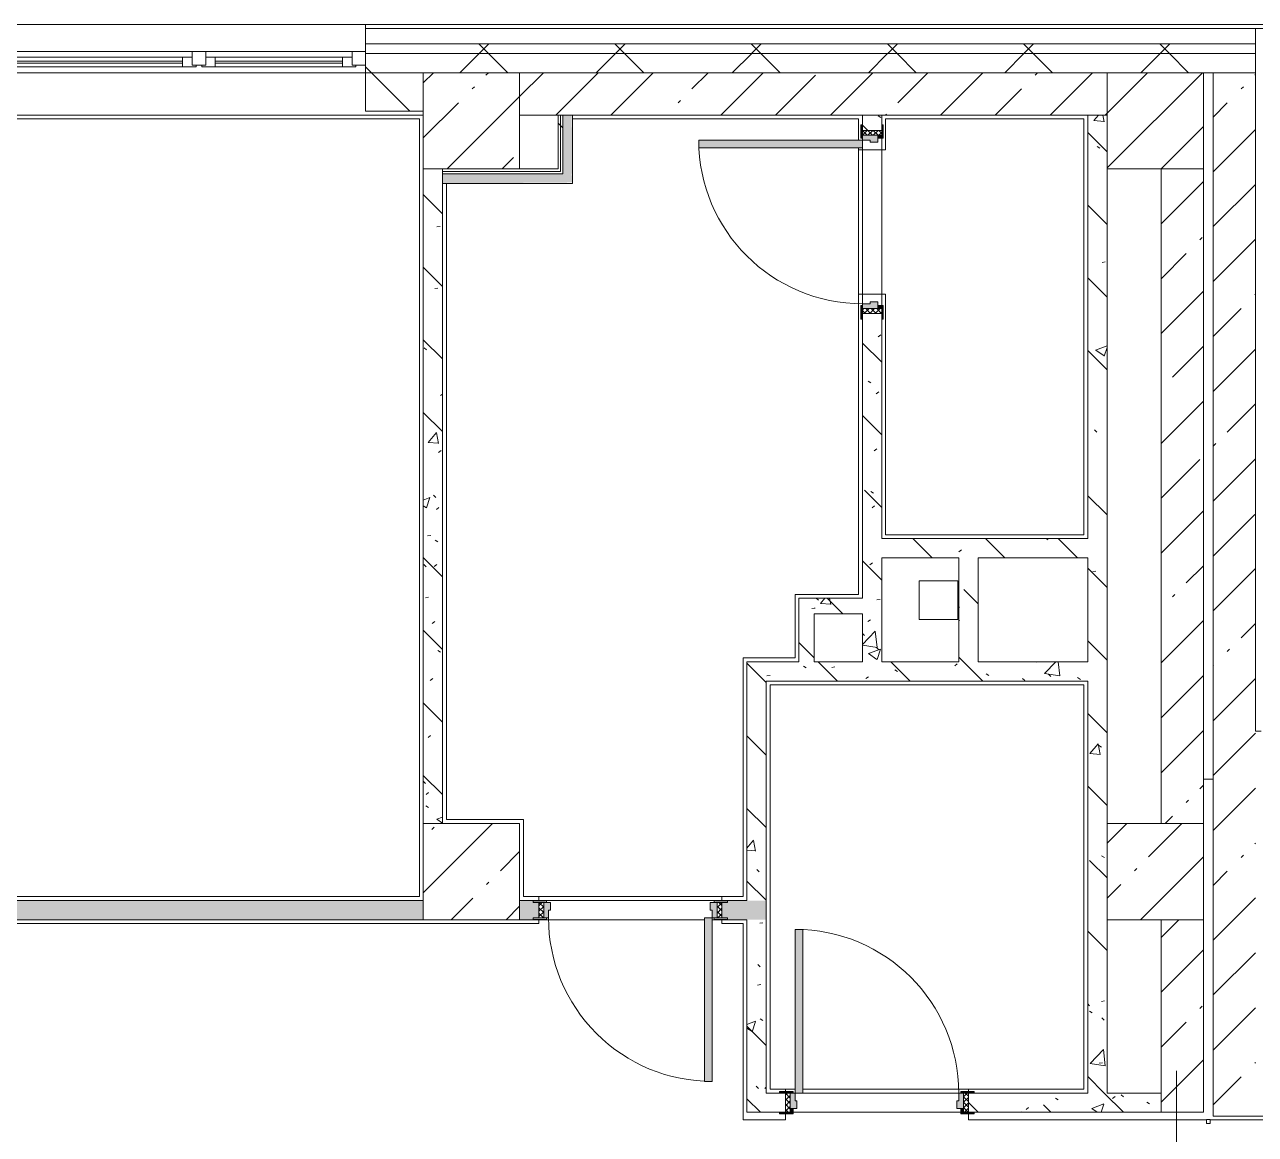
# Model space of a CAD drawing. Header units: millimetres. Extents: x -7229 to 193500, y -8553 to 29000.
# Drawn here: x 78580 to 84970, y 21585 to 27350 of the extents above; entities that cross this region are included whole.
import ezdxf

# ---------------------------------------------------------------- set-up
doc = ezdxf.new("R2010")
doc.units = ezdxf.units.MM
for name, color, linetype, lineweight, true_color in [('A-DOOR-1', 7, 'Continuous', 5, 0xaaaaaa), ('A-DOOR-2', 7, 'Continuous', 5, 0xe2e2e2), ('A-DOOR-FRAM-1', 7, 'Continuous', 5, 0xe2e2e2), ('A-DOOR-FRAM-2', 7, 'Continuous', 5, 0xaaaaaa), ('A-FLOR-1', 7, 'Continuous', 5, 0xaaaaaa), ('I-WALL-1', 7, 'Continuous', 5, 0xe7e7e7), ('I-WALL-3', 7, 'Continuous', 5, 0x787878)]:
    doc.layers.add(name, color=color, linetype=linetype, lineweight=lineweight, true_color=true_color)
for name, color, linetype, lineweight in [('A-GLAZ', 7, 'Continuous', 5), ('A-WALL', 7, 'Continuous', 5), ('A-WALL-1', 7, 'Continuous', 9), ('I-WALL', 7, 'Continuous', 5), ('S-COLS', 7, 'Continuous', 5), ('Оси', 7, 'Continuous', 9)]:
    doc.layers.add(name, color=color, linetype=linetype, lineweight=lineweight)
pattern_1 = [(45, (0, 0), (-285.1231, 285.1231), []), (45, (285.12, 0), (-285.1231, 285.1231), [504.031, -100.806, 16.764, -84.042])]
pattern_2 = [(135, (1826.41, 114.685), (-14.14214, -14.14214), []), (225, (1826.41, 114.685), (14.14214, -14.14214), [])]
pattern_3 = [(45, (-296.384, 114.685), (-14.1421, 14.1421), []), (135, (-296.384, 114.685), (-14.1421, -14.1421), [])]
pattern_4 = [(135, (0, 0), (-377.1708, -377.1708), [533.4, -88.9, 17.78, -88.9]), (135, (0, 376.94), (-377.1708, -377.1708), []), (50, (0, 0), (637.6445, -55.7866), [66.675, -733.425]), (355, (0, 0), (-123.3494, 668.699), [53.34, -586.74]), (100.451, (53.14, -4.65), (514.299, 612.908), [56.665, -623.315]), (46.184, (0, 177.8), (948.7764, -147.15), [100.012, -1100.137]), (96.636, (79.1, 165.5), (830.909, 865.997), [84.998, -934.973]), (351.184, (0, 177.8), (830.918, 865.988), [80.01, -880.11]), (21, (88.9, 133.35), (530.6506, -357.9283), [66.675, -733.425]), (326, (88.9, 133.35), (216.308, 644.6585), [53.34, -586.74]), (71.451, (133.1, 103.5), (746.9596, 286.7243), [56.665, -623.315]), (37.5, (0, 0), (10.81053, 295.9426), [16.764, -562.864, 16.764, -578.866, -588.962]), (37.5, (0, 0), (10.81053, 295.9426), [-1175.258, 16.764, -572.198]), (7.5, (0, 0), (233.8692, 350.6318), [16.764, -322.834, 16.764, -549.529, -224.472]), (7.5, (0, 0), (233.8692, 350.6318), [-905.891, 16.764, -207.708]), (327.5, (-198.25, 0), (474.5678, -20.0513), [16.764, -205.486, 16.764, -676.656, -920.115]), (327.5, (-198.25, 0), (474.5678, -20.0513), [-915.67, 16.764, -903.351]), (317.5, (-287.15, 0), (518.4522, 88.9934), [16.764, -272.161, 16.764, -443.738, -653.415]), (317.5, (-287.15, 0), (518.4522, 88.9934), [-749.427, 16.764, -636.651])]
pattern_5 = [(45, (0, 0), (-353.5534, 353.5534), []), (135, (0, 0), (-353.5534, -353.5534), [])]
pattern_6 = [(45, (0, 0), (-530.33, 530.33), []), (135, (0, 0), (-530.33, -530.33), [])]

# ---------------------------------------------------------------- blocks, each defined once
blk = doc.blocks.new('BSC_Колонна _Прямоугольная - 500х500-23287078-1_2_1_птичка зашивка')
at = {"layer": 'S-COLS'}
h = blk.add_hatch(dxfattribs=at)
h.set_pattern_fill('FP_22', color=256, style=0, pattern_type=2)
h.set_pattern_definition([(45, (-84450, -22950), (-285.1231, 285.1231), []), (45, (-84164.88, -22950), (-285.1231, 285.1231), [504.031, -100.806, 16.764, -84.042])])
h.paths.add_polyline_path([(58.1, -250), (250, -250), (250, 250), (-250, 250), (-250, -250)])
for p, q in [((250, 250), (-250, 250)), ((-250, 250), (-250, -250)), ((250, -250), (250, 250)), ((-250, -250), (250, -250))]:
    blk.add_line(p, q, dxfattribs=at)
blk = doc.blocks.new('110_Дверь_СКБ_1Ст_Внутренняя1 - Д-9_ ДОО_Дв_950x2100h_Цеха_ ПУИ_ Помещение персонала_ Моечные_ Тамбур-18976848-1_2_1_птичка зашивка')
at = {"layer": 'A-DOOR-1'}
h = blk.add_hatch(dxfattribs=at)
h.set_pattern_fill('FP_38', color=256, style=0, pattern_type=2)
h.set_pattern_definition(pattern_2)
h.paths.add_polyline_path([(462.5, 40), (462.5, -40), (487.5, -40), (487.5, 40)])
at = {"layer": 'A-DOOR-2'}
h = blk.add_hatch(color=256, dxfattribs=at)
h.paths.add_polyline_path([(517.5, 48), (447.5, 48), (462.5, 40), (517.5, 41.1)])
h.paths.add_polyline_path([(-437.5, 48), (-492.5, 48), (-492.5, 40), (-437.5, 40), (-422.5, 48)])
h = blk.add_hatch(color=256, dxfattribs=at)
h.paths.add_polyline_path([(437.5, 40), (437.5, 0), (427.5, 0), (427.5, -40), (462.5, -40), (462.5, 40), (447.5, 40)])
h.paths.add_polyline_path([(-422.5, 40), (-437.5, 40), (-437.5, -40), (-402.5, -40), (-402.5, 0), (-412.5, 0), (-412.5, 40)])
h = blk.add_hatch(color=256, dxfattribs=at)
h.paths.add_polyline_path([(-437.5, -40), (-492.5, -40), (-492.5, -48), (-422.5, -48)])
h.paths.add_polyline_path([(462.5, -40), (447.5, -48), (517.5, -48), (512.3, -40), (487.5, -40)])
at = {"layer": 'A-DOOR-FRAM-1'}
blk.add_hatch(color=256, dxfattribs=at).paths.add_polyline_path([(-372.5, 890), (-412.5, 890), (-412.5, 40), (-372.5, 40), (-372.5, 790.1)])
at = {"layer": 'A-DOOR-FRAM-2'}
h = blk.add_hatch(dxfattribs=at)
h.set_pattern_fill('FP_39', color=256, style=0, pattern_type=2)
h.set_pattern_definition(pattern_3)
h.paths.add_polyline_path([(-462.5, 40), (-462.5, -40), (-437.5, -40), (-437.5, 40)])
at = {"layer": 'A-DOOR-1'}
for p, q in [((-412.5, 890), (-412.5, 40)), ((-372.5, 890), (-412.5, 890)), ((-372.5, 40), (-372.5, 890)), ((-422.5, 48), (-492.5, 48)), ((-492.5, 48), (-492.5, 40)), ((-492.5, 40), (-437.5, 40)), ((-437.5, 40), (-422.5, 40)), ((-422.5, 40), (-422.5, 48)), ((-412.5, 40), (-372.5, 40)), ((517.5, 48), (447.5, 48)), ((447.5, 48), (447.5, 40)), ((447.5, 40), (462.5, 40)), ((462.5, 40), (517.5, 40)), ((517.5, 40), (517.5, 48)), ((-492.5, -40), (-492.5, -48)), ((-437.5, -40), (-492.5, -40)), ((-492.5, -48), (-422.5, -48)), ((-422.5, -40), (-437.5, -40)), ((-422.5, -48), (-422.5, -40)), ((462.5, -40), (447.5, -40)), ((447.5, -40), (447.5, -48)), ((447.5, -48), (517.5, -48)), ((517.5, -40), (462.5, -40)), ((517.5, -48), (517.5, -40))]:
    blk.add_line(p, q, dxfattribs=at)
blk.add_arc((-412.5, 40), 850, 360, 90, dxfattribs=at)
at = {"layer": 'A-DOOR-FRAM-2'}
for p, q in [((-437.5, 40), (-462.5, 40)), ((-462.5, 40), (-462.5, -40)), ((-412.5, 40), (-437.5, 40)), ((-437.5, 40), (-437.5, -40)), ((-437.5, -40), (-437.5, 40)), ((-412.5, 0), (-412.5, 40)), ((-402.5, 0), (-412.5, 0)), ((-402.5, -40), (-402.5, 0)), ((437.5, 0), (427.5, 0)), ((427.5, 0), (427.5, -40)), ((437.5, 40), (437.5, 0)), ((462.5, 40), (437.5, 40)), ((462.5, -40), (462.5, 40)), ((487.5, 40), (462.5, 40)), ((462.5, 40), (462.5, -40)), ((487.5, -40), (487.5, 40)), ((-462.5, -40), (-437.5, -40)), ((-437.5, -40), (-402.5, -40)), ((427.5, -40), (462.5, -40)), ((462.5, -40), (487.5, -40))]:
    blk.add_line(p, q, dxfattribs=at)
blk = doc.blocks.new('110_Дверь_СКБ_1Ст_Внутренняя1 - Д-7_п__950x2100h_Туалет-32105350-1_2_1_птичка зашивка')
at = {"layer": 'A-DOOR-1'}
h = blk.add_hatch(dxfattribs=at)
h.set_pattern_fill('FP_38', color=256, style=0, pattern_type=2)
h.set_pattern_definition(pattern_2)
h.paths.add_polyline_path([(487.5, -50), (487.5, 50), (462.5, 50), (463.3, -50)])
at = {"layer": 'A-DOOR-2'}
h = blk.add_hatch(color=256, dxfattribs=at)
h.paths.add_polyline_path([(437.5, -30), (462.5, -30), (462.5, 50), (437.5, 50), (437.5, 10), (427.5, 10), (427.5, -30)])
h.paths.add_polyline_path([(-437.5, -30), (-402.5, -30), (-402.5, 10), (-412.5, 10), (-412.5, 50), (-437.5, 50)])
at = {"layer": 'A-DOOR-FRAM-1'}
for points in [[(-372.5, 50), (-372.5, 900), (-412.5, 900), (-412.5, 50)], [(-437.5, 50), (-422.5, 50), (-422.5, 58), (-492.5, 58), (-492.5, 50), (-462.5, 50)], [(517.5, 50), (517.5, 58), (447.5, 58), (447.5, 50), (492.2, 50)], [(-492.5, -58), (-422.5, -58), (-422.5, -50), (-492.5, -50)], [(-437.5, -50), (-422.5, -50), (-422.5, -30), (-437.5, -30)], [(462.5, -50), (462.5, -30), (447.5, -30), (447.5, -50)], [(468.2, -58), (517.5, -58), (517.5, -50), (447.5, -50), (447.5, -58)]]:
    blk.add_hatch(color=256, dxfattribs=at).paths.add_polyline_path(points)
at = {"layer": 'A-DOOR-FRAM-2'}
h = blk.add_hatch(dxfattribs=at)
h.set_pattern_fill('FP_39', color=256, style=0, pattern_type=2)
h.set_pattern_definition(pattern_3)
h.paths.add_polyline_path([(-437.5, -50), (-437.5, 50), (-462.5, 50), (-462.5, -50)])
at = {"layer": 'A-DOOR-1'}
for p, q in [((-412.5, 900), (-412.5, 50)), ((-372.5, 900), (-412.5, 900)), ((-372.5, 50), (-372.5, 900)), ((-412.5, 50), (-372.5, 50))]:
    blk.add_line(p, q, dxfattribs=at)
blk.add_arc((-412.5, 50), 850, 360, 90, dxfattribs=at)
at = {"layer": 'A-DOOR-FRAM-2'}
for p, q in [((-422.5, 58), (-492.5, 58)), ((-492.5, 58), (-492.5, 50)), ((-492.5, 50), (-422.5, 50)), ((-437.5, 50), (-462.5, 50)), ((-462.5, 50), (-462.5, -50)), ((-412.5, 50), (-437.5, 50)), ((-437.5, 50), (-437.5, -30)), ((-437.5, -50), (-437.5, 50)), ((-422.5, 50), (-437.5, 50)), ((-437.5, 50), (-437.5, 49)), ((-437.5, 49), (-422.5, 49)), ((-422.5, 50), (-422.5, 58)), ((-422.5, 49), (-422.5, 50)), ((-412.5, 10), (-412.5, 50)), ((-402.5, 10), (-412.5, 10)), ((-402.5, -30), (-402.5, 10)), ((437.5, 10), (427.5, 10)), ((427.5, 10), (427.5, -30)), ((437.5, 50), (437.5, 10)), ((462.5, 50), (437.5, 50)), ((517.5, 58), (447.5, 58)), ((447.5, 58), (447.5, 50)), ((462.5, 50), (447.5, 50)), ((447.5, 50), (447.5, 49)), ((447.5, 50), (517.5, 50)), ((447.5, 49), (462.5, 49)), ((462.5, -30), (462.5, 50)), ((487.5, 50), (462.5, 50)), ((462.5, 50), (462.5, -50)), ((462.5, 49), (462.5, 50)), ((487.5, -50), (487.5, 50)), ((517.5, 50), (517.5, 58)), ((-422.5, -50), (-492.5, -50)), ((-492.5, -50), (-492.5, -58)), ((-492.5, -58), (-422.5, -58)), ((-462.5, -50), (-437.5, -50)), ((-437.5, -30), (-402.5, -30)), ((-422.5, -30), (-437.5, -30)), ((-437.5, -30), (-437.5, -50)), ((-437.5, -50), (-422.5, -50)), ((-422.5, -50), (-422.5, -30)), ((-422.5, -58), (-422.5, -50)), ((427.5, -30), (462.5, -30)), ((462.5, -30), (447.5, -30)), ((447.5, -30), (447.5, -50)), ((447.5, -50), (462.5, -50)), ((517.5, -50), (447.5, -50)), ((447.5, -50), (447.5, -58)), ((447.5, -58), (517.5, -58)), ((462.5, -50), (462.5, -30)), ((462.5, -50), (487.5, -50)), ((517.5, -58), (517.5, -50))]:
    blk.add_line(p, q, dxfattribs=at)
blk = doc.blocks.new('110_Дверь_СКБ_1Ст_Внутренняя1 - Д-7_л__950x2100h_Туалет-32089464-1_2_1_птичка зашивка')
at = {"layer": 'A-DOOR-1'}
h = blk.add_hatch(dxfattribs=at)
h.set_pattern_fill('FP_38', color=256, style=0, pattern_type=2)
h.set_pattern_definition(pattern_2)
h.paths.add_polyline_path([(462.5, -50), (487.5, -50), (487.5, 50), (462.5, 50)])
at = {"layer": 'A-DOOR-2'}
h = blk.add_hatch(color=256, dxfattribs=at)
h.paths.add_polyline_path([(-437.5, -30), (-402.5, -30), (-402.5, 10), (-412.5, 10), (-412.5, 50), (-437.5, 50)])
h.paths.add_polyline_path([(427.5, 10), (427.5, -30), (462.5, -30), (462.5, 50), (437.5, 50), (437.5, 10)])
at = {"layer": 'A-DOOR-FRAM-1'}
for points in [[(397.5, 900), (397.5, 50), (437.5, 50), (437.5, 900)], [(-492.5, 50), (-422.5, 50), (-422.5, 58), (-492.5, 58)], [(447.5, 58), (447.5, 50), (517.5, 50), (517.5, 58), (462.5, 58)], [(-492.5, -50), (-492.5, -58), (-422.5, -58), (-422.5, -50), (-462.5, -50)], [(-437.5, -50), (-422.5, -50), (-422.5, -30), (-437.5, -30)], [(447.5, -50), (462.5, -50), (462.5, -30), (447.5, -30)], [(447.5, -50), (447.5, -58), (517.5, -58), (517.5, -50), (462.5, -50)]]:
    blk.add_hatch(color=256, dxfattribs=at).paths.add_polyline_path(points)
at = {"layer": 'A-DOOR-FRAM-2'}
h = blk.add_hatch(dxfattribs=at)
h.set_pattern_fill('FP_39', color=256, style=0, pattern_type=2)
h.set_pattern_definition(pattern_3)
h.paths.add_polyline_path([(-462.5, -50), (-437.5, -50), (-437.5, 50), (-462.5, 50)])
at = {"layer": 'A-DOOR-1'}
for p, q in [((437.5, 900), (397.5, 900)), ((397.5, 900), (397.5, 50)), ((437.5, 50), (437.5, 900)), ((397.5, 50), (437.5, 50))]:
    blk.add_line(p, q, dxfattribs=at)
blk.add_arc((437.5, 50), 850, 90, 180, dxfattribs=at)
at = {"layer": 'A-DOOR-FRAM-2'}
for p, q in [((-422.5, 58), (-492.5, 58)), ((-492.5, 58), (-492.5, 50)), ((-492.5, 50), (-422.5, 50)), ((-437.5, 50), (-462.5, 50)), ((-462.5, 50), (-462.5, -50)), ((-412.5, 50), (-437.5, 50)), ((-437.5, 50), (-437.5, -30)), ((-437.5, -50), (-437.5, 50)), ((-422.5, 50), (-437.5, 50)), ((-437.5, 50), (-437.5, 49)), ((-437.5, 49), (-422.5, 49)), ((-422.5, 50), (-422.5, 58)), ((-422.5, 49), (-422.5, 50)), ((-412.5, 10), (-412.5, 50)), ((-402.5, 10), (-412.5, 10)), ((-402.5, -30), (-402.5, 10)), ((437.5, 10), (427.5, 10)), ((427.5, 10), (427.5, -30)), ((437.5, 50), (437.5, 10)), ((462.5, 50), (437.5, 50)), ((517.5, 58), (447.5, 58)), ((447.5, 58), (447.5, 50)), ((462.5, 50), (447.5, 50)), ((447.5, 50), (447.5, 49)), ((447.5, 50), (517.5, 50)), ((447.5, 49), (462.5, 49)), ((462.5, -30), (462.5, 50)), ((487.5, 50), (462.5, 50)), ((462.5, 50), (462.5, -50)), ((462.5, 49), (462.5, 50)), ((487.5, -50), (487.5, 50)), ((517.5, 50), (517.5, 58)), ((-422.5, -50), (-492.5, -50)), ((-492.5, -50), (-492.5, -58)), ((-492.5, -58), (-422.5, -58)), ((-462.5, -50), (-437.5, -50)), ((-437.5, -30), (-402.5, -30)), ((-422.5, -30), (-437.5, -30)), ((-437.5, -30), (-437.5, -50)), ((-437.5, -50), (-422.5, -50)), ((-422.5, -50), (-422.5, -30)), ((-422.5, -58), (-422.5, -50)), ((427.5, -30), (462.5, -30)), ((462.5, -30), (447.5, -30)), ((447.5, -30), (447.5, -50)), ((447.5, -50), (462.5, -50)), ((517.5, -50), (447.5, -50)), ((447.5, -50), (447.5, -58)), ((447.5, -58), (517.5, -58)), ((462.5, -50), (462.5, -30)), ((462.5, -50), (487.5, -50)), ((517.5, -58), (517.5, -50))]:
    blk.add_line(p, q, dxfattribs=at)
blk = doc.blocks.new('120_Окно_СКБ_2Ст - 120_Окно_СКБ_2Ст 3100х2500 _мал_створка слева_ 2-19089248-1_2_1_птичка зашивка')
at = {"layer": 'A-GLAZ'}
for p, q in [((-1550, -75), (-1550, -5)), ((-1550, -5), (-1480, -5)), ((1550, -5), (-1550, -5)), ((-1480, -5), (-1480, -75)), ((650, -35), (-1480, -35)), ((-1480, -35), (-1480, -75)), ((-1430, -85), (-1430, -35)), ((-1430, -55), (600, -55)), ((600, -85), (600, -35)), ((650, -75), (650, -5)), ((650, -5), (720, -5)), ((650, -75), (650, -35)), ((720, -5), (720, -75)), ((1480, -35), (720, -35)), ((720, -35), (720, -75)), ((770, -85), (770, -35)), ((770, -55), (1430, -55)), ((1430, -85), (1430, -35)), ((1480, -75), (1480, -5)), ((1480, -5), (1550, -5)), ((1480, -75), (1480, -35)), ((1550, -5), (1550, -75)), ((-1480, -75), (-1550, -75)), ((-1550, -75), (-1500, -75)), ((-1480, -75), (-1500, -75)), ((-1500, -75), (-1500, -85)), ((-1500, -85), (670, -85)), ((670, -85), (-1500, -85)), ((600, -65), (-1430, -65)), ((720, -75), (650, -75)), ((670, -75), (650, -75)), ((670, -75), (700, -75)), ((670, -85), (670, -75)), ((720, -75), (700, -75)), ((700, -75), (700, -85)), ((700, -85), (1500, -85)), ((1500, -85), (700, -85)), ((1430, -65), (770, -65)), ((1550, -75), (1480, -75)), ((1500, -75), (1480, -75)), ((1500, -75), (1550, -75)), ((1500, -85), (1500, -75))]:
    blk.add_line(p, q, dxfattribs=at)
blk = doc.blocks.new('BSC_Колонна _Прямоугольная - 500х500-V81-1_2_1_птичка зашивка')
at = {"layer": 'S-COLS'}
h = blk.add_hatch(dxfattribs=at)
h.set_pattern_fill('FP_93', color=256, style=0, pattern_type=2)
h.set_pattern_definition([(45, (-80900, -22950), (-285.1231, 285.1231), []), (45, (-80614.88, -22950), (-285.1231, 285.1231), [504.031, -100.806, 16.764, -84.042])])
h.paths.add_polyline_path([(-26, -250), (250, -250), (250, 250), (-250, 250), (-250, -250)])
for p, q in [((250, 250), (-250, 250)), ((-250, 250), (-250, -250)), ((250, -250), (250, 250)), ((-250, -250), (250, -250))]:
    blk.add_line(p, q, dxfattribs=at)

msp = doc.modelspace()

# ---------------------------------------------------------------- hatches: boundary and pattern name
at = {"layer": 'A-WALL'}
h = msp.add_hatch(dxfattribs=at)
h.set_pattern_fill('FP_20', color=256, style=0, pattern_type=2)
h.set_pattern_definition(pattern_5)
h.paths.add_polyline_path([(84311.6, 27200), (84970, 27200), (84970, 27250), (80350, 27250), (80350, 27200), (83418.7, 27200)])
h.paths.add_polyline_path([(77168.7, 27200), (77250, 27200), (77250, 27250), (76350, 27250), (76350, 27200), (76750, 27200)])
h.paths.add_polyline_path([(73540, 27200), (74250, 27200), (74250, 27250), (72910, 27250), (72910, 27200)])
h.paths.add_polyline_path([(70310, 27200), (70810, 27200), (70810, 27250), (68210, 27250), (68210, 27200), (69132.9, 27200)])
h.paths.add_polyline_path([(57350, 27200), (57705, 27200), (57705, 27250), (56860, 27250), (56860, 27200)])
h.paths.add_polyline_path([(60204.2, 27200), (61060, 27200), (61060, 27250), (60005, 27250), (60005, 27200)])
h.paths.add_polyline_path([(66160, 27200), (67110, 27200), (67110, 27250), (66160, 27250), (66160, 27210)])
h.paths.add_polyline_path([(47660, 27200), (48760, 27200), (48760, 27250), (47660, 27250), (47660, 27210)])
h.paths.add_polyline_path([(50860, 27200), (51760, 27200), (51760, 27250), (50860, 27250), (50860, 27210)])
h.paths.add_polyline_path([(54160, 27200), (54760, 27200), (54760, 27250), (53860, 27250), (53860, 27200)])
h.paths.add_polyline_path([(42760, 27200), (44560, 27200), (44560, 27250), (42160, 27250), (42160, 27200), (42346.8, 27200)])
h = msp.add_hatch(dxfattribs=at)
h.set_pattern_fill('FP_20', color=256, style=0, pattern_type=2)
h.set_pattern_definition(pattern_5)
h.paths.add_polyline_path([(51275.5, 27100), (51760, 27100), (51760, 27200), (50860, 27200), (50860, 27100)])
h.paths.add_polyline_path([(84311.6, 27100), (84970, 27100), (84965.4, 27200), (80350, 27198.1), (80350, 27100), (84100, 27100)])
h.paths.add_polyline_path([(53860, 27100), (54760, 27100), (54760, 27200), (53860, 27200), (53860, 27140)])
h.paths.add_polyline_path([(57350, 27100), (57705, 27100), (57705, 27200), (56860, 27200), (56860, 27100)])
h.paths.add_polyline_path([(48760, 27100), (48760, 27200), (47660, 27200), (47660, 27100), (48596.9, 27100)])
h.paths.add_polyline_path([(60005, 27100), (61060, 27100), (61060, 27200), (60005, 27200), (60005, 27140)])
h.paths.add_polyline_path([(77250, 27100), (77250, 27200), (76350, 27200), (76350, 27100), (77168.7, 27100)])
h.paths.add_polyline_path([(66160, 27100), (67078, 27102), (67078, 27110), (67110, 27110), (67110, 27200), (66160, 27200), (66160, 27140)])
h.paths.add_polyline_path([(42346.8, 27100), (44560, 27100), (44560, 27200), (42160, 27200), (42160, 27100)])
h.paths.add_polyline_path([(74040, 27100), (74250, 27100), (74250, 27200), (72910, 27200), (72910, 27100), (73597.2, 27100)])
h.paths.add_polyline_path([(68210, 27100), (70810, 27100), (70810, 27200), (68210, 27200), (68210, 27110), (68242, 27110), (68240, 27102), (68210, 27102)])
h = msp.add_hatch(dxfattribs=at)
h.set_pattern_fill('FP_2', color=256, style=0, pattern_type=2)
h.set_pattern_definition([(135, (0, 0), (-176.7767, -176.7767), [])])
h.paths.add_polyline_path([(68300.9, 26900), (70310, 26900), (70310, 27100), (68206, 27100), (68210, 26900), (68240, 26900)])
h.paths.add_polyline_path([(42760, 26900), (44560, 26900), (44560, 27100), (42760, 27100), (42760, 27061.4)])
h.paths.add_polyline_path([(56860, 26900), (57705, 26900), (57705, 27100), (56860, 27100)])
h.paths.add_polyline_path([(54160, 26900), (54160, 27100), (53860, 27100), (53860, 26900)])
h.paths.add_polyline_path([(80650, 26900), (80650, 27100), (80350, 27100), (80350, 26900)])
h.paths.add_polyline_path([(66760, 26900), (67060, 26900), (67060, 27100), (66760, 27100), (66760, 27091.9)])
h.paths.add_polyline_path([(76428.2, 26900), (76750, 26900), (76750, 27100), (76350, 27100), (76350, 26900)])
h.paths.add_polyline_path([(74250, 26900), (74250, 27100), (74040, 27100), (74040, 26900)])
h.paths.add_polyline_path([(47660, 26900), (48160, 26900), (48160, 27100), (47660, 27100), (47660, 27079.6)])
h.paths.add_polyline_path([(60160, 26900), (60160, 27100), (60005, 27100), (60005, 26900)])
h.paths.add_polyline_path([(51400, 26900), (51760, 26900), (51760, 27100), (50860, 27100), (50860, 26900), (51341.8, 26900)])
h.paths.add_polyline_path([(72910, 26900), (73540, 26900), (73540, 27100), (72910, 27100), (72910, 26985.6)])
h.paths.add_polyline_path([(60760, 26900), (61060, 26900), (61060, 27100), (60760, 27100), (60760, 26953.9)])
at = {"layer": 'I-WALL'}
h = msp.add_hatch(dxfattribs=at)
h.set_pattern_fill('FP_1', color=256, style=0, pattern_type=2)
h.set_pattern_definition(pattern_1)
h.paths.add_polyline_path([(83418.7, 26880), (84200, 26880), (84200, 27100), (81150, 27100), (81150, 26880), (83050, 26880)])
h = msp.add_hatch(dxfattribs=at)
h.set_pattern_fill('FP_1', color=256, style=0, pattern_type=2)
h.set_pattern_definition(pattern_1)
h.paths.add_polyline_path([(84870, 21680), (84970, 21680), (84970, 27100), (84750, 27100), (84750, 21680)])
h = msp.add_hatch(dxfattribs=at)
h.set_pattern_fill('FP_112', color=256, style=0, pattern_type=2)
h.set_pattern_definition(pattern_6)
h.paths.add_polyline_path([(81350, 26600), (81362.5, 26600), (81362.5, 26880), (81350, 26880), (81350, 26654.4)])
h = msp.add_hatch(dxfattribs=at)
h.set_pattern_fill('FP_112', color=256, style=0, pattern_type=2)
h.set_pattern_definition(pattern_6)
h.paths.add_polyline_path([(81372.8, 26587.5), (81375, 26587.5), (81375, 26880), (81362.5, 26880), (81362.5, 26587.5)])
h = msp.add_hatch(dxfattribs=at)
h.set_pattern_fill('FP_1', color=256, style=0, pattern_type=2)
h.set_pattern_definition(pattern_1)
h.paths.add_polyline_path([(84480, 23200), (84700, 23200), (84700, 26600), (84480, 26600), (84480, 23430)])
h = msp.add_hatch(dxfattribs=at)
h.set_pattern_fill('FP_1', color=256, style=0, pattern_type=2)
h.set_pattern_definition(pattern_1)
h.paths.add_polyline_path([(84546.5, 21700), (84700, 21700), (84700, 22700), (84480, 22700), (84480, 21700)])
at = {"layer": 'I-WALL-1'}
for points in [[(81425, 26575), (81420, 26880), (81375, 26880), (81375, 26575), (81420, 26575)], [(80770, 26525), (81425, 26530), (81420, 26575), (80750, 26575), (80750, 26525)]]:
    msp.add_hatch(color=256, dxfattribs=at).paths.add_polyline_path(points)
at = {"layer": 'I-WALL-3'}
h = msp.add_hatch(dxfattribs=at)
h.set_pattern_fill('FP_31', color=256, style=0, pattern_type=2)
h.set_pattern_definition(pattern_4)
h.paths.add_polyline_path([(82930, 23940), (83030, 23940), (83030, 25850), (82930, 25850), (82930, 24040)])
h.paths.add_polyline_path([(83030, 26800), (83030, 26880), (82930, 26880), (82930, 26800)])
h = msp.add_hatch(dxfattribs=at)
h.set_pattern_fill('FP_31', color=256, style=0, pattern_type=2)
h.set_pattern_definition(pattern_4)
h.paths.add_polyline_path([(84200, 21800), (84200, 26880), (84100, 26880), (84100, 21800)])
h = msp.add_hatch(dxfattribs=at)
h.set_pattern_fill('FP_31', color=256, style=0, pattern_type=2)
h.set_pattern_definition(pattern_4)
h.paths.add_polyline_path([(80650, 23200), (80750, 23200), (80750, 26600), (80650, 26600), (80650, 23220)])
h = msp.add_hatch(dxfattribs=at)
h.set_pattern_fill('FP_31', color=256, style=0, pattern_type=2)
h.set_pattern_definition(pattern_4)
h.paths.add_polyline_path([(83391.5, 24580), (84100, 24580), (84100, 24680), (83030, 24680), (83030, 24580), (83292.2, 24580)])
h = msp.add_hatch(dxfattribs=at)
h.set_pattern_fill('FP_31', color=256, style=0, pattern_type=2)
h.set_pattern_definition(pattern_4)
h.paths.add_polyline_path([(83430, 24040), (83530, 24040), (83530, 24580), (83430, 24580), (83430, 24124.4)])
h = msp.add_hatch(dxfattribs=at)
h.set_pattern_fill('FP_31', color=256, style=0, pattern_type=2)
h.set_pattern_definition(pattern_4)
h.paths.add_polyline_path([(82664.1, 24040), (82680, 24040), (82680, 24370), (82600, 24370), (82600, 24040)])
h = msp.add_hatch(dxfattribs=at)
h.set_pattern_fill('FP_31', color=256, style=0, pattern_type=2)
h.set_pattern_definition(pattern_4)
h.paths.add_polyline_path([(82930, 24290), (82930, 24370), (82680, 24370), (82680, 24290), (82891.9, 24290)])
h = msp.add_hatch(dxfattribs=at)
h.set_pattern_fill('FP_31', color=256, style=0, pattern_type=2)
h.set_pattern_definition(pattern_4)
h.paths.add_polyline_path([(82451, 23940), (82930, 23940), (82925.9, 24040), (82330, 24040), (82330, 23940), (82450, 23940)])
h = msp.add_hatch(dxfattribs=at)
h.set_pattern_fill('FP_31', color=256, style=0, pattern_type=2)
h.set_pattern_definition(pattern_4)
h.paths.add_polyline_path([(84100, 23940), (84100, 24040), (83030, 24040), (83030, 23940), (84080, 23940)])
h = msp.add_hatch(dxfattribs=at)
h.set_pattern_fill('FP_31', color=256, style=0, pattern_type=2)
h.set_pattern_definition(pattern_4)
h.paths.add_polyline_path([(82330, 22800), (82430, 22800), (82430, 23940), (82330, 23940), (82330, 22820)])
h = msp.add_hatch(dxfattribs=at)
h.set_pattern_fill('FP_31', color=256, style=0, pattern_type=2)
h.set_pattern_definition(pattern_4)
h.paths.add_polyline_path([(80550, 22700), (80650, 22700), (80650, 22800), (78450, 22800), (78450, 22700), (79847.3, 22700)])
h.paths.add_polyline_path([(81250, 22700), (81250, 22702), (81220, 22702), (81220, 22710), (81250, 22710), (81250, 22790), (81220, 22790), (81220, 22798), (81150, 22796.4), (81150, 22700), (81229.2, 22700)])
h.paths.add_polyline_path([(77336.4, 22700), (77350, 22700), (77350, 22800), (77250, 22800), (77250, 22700), (77320, 22700)])
h.paths.add_polyline_path([(75774.8, 22700), (76750, 22700), (76750, 22800), (75744.8, 22800), (75744.8, 22700)])
h.paths.add_polyline_path([(82200, 22700), (82430, 22700), (82430, 22800), (82230, 22798), (82230, 22790), (82200, 22790), (82200, 22710), (82230, 22710), (82230, 22702), (82200, 22702)])
h.paths.add_polyline_path([(72670, 22700), (73540, 22700), (73540, 22800), (70810, 22800), (70810, 22700), (71238.5, 22700)])
h.paths.add_polyline_path([(70290, 22700), (70310, 22704), (70310, 22800), (70210, 22800), (70210, 22700), (70240, 22700)])
h.paths.add_polyline_path([(69080, 22700), (69110, 22700), (69110, 22800), (68310, 22800), (68310, 22700), (68430, 22700)])
h.paths.add_polyline_path([(74614.8, 22700), (74644.8, 22700), (74644.8, 22800), (74040, 22800), (74040, 22700), (74490.1, 22700)])
h = msp.add_hatch(dxfattribs=at)
h.set_pattern_fill('FP_31', color=256, style=0, pattern_type=2)
h.set_pattern_definition(pattern_4)
h.paths.add_polyline_path([(82430, 21800), (82430, 22700), (82330, 22700), (82330, 21800)])
h = msp.add_hatch(dxfattribs=at)
h.set_pattern_fill('FP_31', color=256, style=0, pattern_type=2)
h.set_pattern_definition(pattern_4)
h.paths.add_polyline_path([(84480, 21700), (84480, 21800), (83480, 21800), (83481.3, 21700), (84380, 21700)])
h.paths.add_polyline_path([(82330, 21700), (82530, 21700), (82530, 21800), (82330, 21800)])
at = {"layer": 'S-COLS'}
h = msp.add_hatch(dxfattribs=at)
h.set_pattern_fill('FP_1', color=256, style=0, pattern_type=2)
h.set_pattern_definition(pattern_1)
h.paths.add_polyline_path([(80966.6, 26600), (81150, 26600), (81150, 27100), (80650, 27100), (80650, 26600), (80942.6, 26600)])
h = msp.add_hatch(dxfattribs=at)
h.set_pattern_fill('FP_1', color=256, style=0, pattern_type=2)
h.set_pattern_definition(pattern_1)
h.paths.add_polyline_path([(84458.5, 26600), (84700, 26600), (84700, 27100), (84200, 27100), (84200, 26600), (84420.7, 26600)])

# ---------------------------------------------------------------- linework, layer by layer
at = {"layer": 'A-FLOR-1'}
for p, q in [((80630, 26860), (77270, 26860)), ((80630, 22820), (80630, 26860)), ((82910, 26860), (81425, 26860)), ((82910, 26750), (82910, 26860)), ((84080, 26860), (83050, 26860)), ((83050, 26860), (83050, 26700)), ((84080, 24700), (84080, 26860)), ((82910, 24390), (82910, 26710)), ((83050, 26700), (82910, 26700)), ((80770, 26525), (80770, 23220)), ((82910, 25950), (83050, 25950)), ((83050, 25950), (83050, 24700)), ((83050, 24700), (84080, 24700)), ((83225.1, 24459.9), (83425.1, 24459.9)), ((83225.1, 24259.9), (83225.1, 24459.9)), ((83425.1, 24459.9), (83425.1, 24259.9)), ((82580, 24060), (82580, 24390)), ((82580, 24390), (82910, 24390)), ((83425.1, 24259.9), (83225.1, 24259.9)), ((82310, 22820), (82310, 24060)), ((82310, 24060), (82580, 24060)), ((84080, 23920), (82450, 23920)), ((82450, 23920), (82450, 21820)), ((84080, 21820), (84080, 23920)), ((84750, 23430), (84700, 23430)), ((80770, 23220), (81170, 23220)), ((81170, 23220), (81170, 22820)), ((77440, 22820), (80630, 22820)), ((81170, 22820), (82310, 22820)), ((81250, 22820), (81250, 22800)), ((82200, 22800), (82200, 22820)), ((81250, 22700), (81250, 22680)), ((82200, 22680), (82200, 22700)), ((81250, 22680), (78450, 22680)), ((82310, 22680), (82200, 22680)), ((82310, 21660), (82310, 22680)), ((82450, 21820), (82580, 21820)), ((82530, 21820), (82530, 21808)), ((82620, 21820), (84080, 21820)), ((83480, 21808), (83480, 21820)), ((82530, 21692), (82530, 21660)), ((83480, 21660), (83480, 21692)), ((82530, 21660), (82310, 21660)), ((84716, 21660), (83480, 21660)), ((85434.7, 21660), (84736, 21660))]:
    msp.add_line(p, q, dxfattribs=at)
at = {"layer": 'A-WALL'}
for p, q in [((84970, 27350), (76350, 27350)), ((80350, 27350), (80350, 27100)), ((85128, 27350), (84970, 27350)), ((80350, 27100), (76750, 27100)), ((80350, 27100), (80350, 26900)), ((80650, 26900), (80650, 27100)), ((80650, 27100), (84970, 27100)), ((84970, 27100), (84970, 23680)), ((80350, 26900), (80650, 26900)), ((84970, 23680), (85000, 23680)), ((84736, 21662), (84716, 21662)), ((84716, 21662), (84716, 21642)), ((84716, 21642), (84736, 21642)), ((84736, 21642), (84736, 21662))]:
    msp.add_line(p, q, dxfattribs=at)
at = {"layer": 'A-WALL-1'}
for p, q in [((85123, 27330), (80350, 27330)), ((84970, 27100), (84970, 27330)), ((84970, 27250), (80350, 27250)), ((84970, 27200), (80350, 27200)), ((80650, 27100), (80350, 27100)), ((80350, 27100), (80650, 27100)), ((81425, 26880), (81350, 26880)), ((81362.5, 26880), (81362.5, 26587.5)), ((81375, 26880), (81375, 26575)), ((83030, 26880), (82930, 26880)), ((84100, 26880), (84200, 26880)), ((81362.5, 26587.5), (80750, 26587.5)), ((81375, 26575), (80750, 26575)), ((84480, 21800), (84480, 21700))]:
    msp.add_line(p, q, dxfattribs=at)
at = {"layer": 'I-WALL'}
for p, q in [((77250, 27100), (80350, 27100)), ((84200, 27100), (81150, 27100)), ((81150, 27100), (81150, 26880)), ((84200, 23200), (84200, 27100)), ((84750, 27100), (84750, 21680)), ((84970, 27100), (84750, 27100)), ((80650, 26880), (77250, 26880)), ((81150, 26880), (81350, 26880)), ((81350, 26880), (81350, 26600)), ((81425, 26880), (82930, 26880)), ((81425, 26525), (81425, 26880)), ((82930, 26880), (82930, 26830)), ((83030, 26830), (83030, 26880)), ((83030, 26880), (84100, 26880)), ((84100, 26880), (84100, 24680)), ((83030, 26760), (83030, 25890)), ((82930, 25900), (82930, 26710)), ((80650, 26600), (80650, 23200)), ((81350, 26600), (80650, 26600)), ((80750, 26600), (80750, 23200)), ((84480, 26600), (84480, 23200)), ((84700, 26600), (84480, 26600)), ((84700, 23200), (84700, 26600)), ((80750, 26525), (81425, 26525)), ((82930, 25820), (82930, 24370)), ((83030, 24680), (83030, 25820)), ((84100, 24680), (83030, 24680)), ((83030, 24040), (83030, 24580)), ((83030, 24580), (83430, 24580)), ((83430, 24580), (83430, 24040)), ((83530, 24580), (84100, 24580)), ((83530, 24040), (83530, 24580)), ((84100, 24580), (84100, 24040)), ((82930, 24370), (82600, 24370)), ((82600, 24370), (82600, 24040)), ((82680, 24290), (82930, 24290)), ((82680, 24040), (82680, 24290)), ((82930, 24290), (82930, 24040)), ((82600, 24040), (82330, 24040)), ((82330, 24040), (82330, 22800)), ((82930, 24040), (82680, 24040)), ((83430, 24040), (83030, 24040)), ((84100, 24040), (83530, 24040)), ((82430, 23940), (84100, 23940)), ((82430, 22800), (82430, 23940)), ((84100, 23940), (84100, 21800)), ((80650, 22800), (78480, 22800)), ((81150, 22800), (82330, 22800)), ((82430, 21800), (82430, 22800)), ((78480, 22700), (80650, 22700)), ((82110, 22700), (81150, 22700)), ((82150, 22700), (82330, 22700)), ((82330, 22700), (82330, 21700)), ((84200, 21800), (84200, 22700)), ((84480, 22700), (84480, 21800)), ((84700, 21700), (84700, 22700)), ((82500, 21800), (82430, 21800)), ((82620, 21800), (83430, 21800)), ((84100, 21800), (83510, 21800)), ((84480, 21800), (84200, 21800)), ((82330, 21700), (82500, 21700)), ((83440, 21700), (82570, 21700)), ((83510, 21700), (84700, 21700)), ((84750, 21680), (85404.7, 21680))]:
    msp.add_line(p, q, dxfattribs=at)
at = {"layer": 'S-COLS'}
for p, q in [((81150, 27100), (80650, 27100)), ((80650, 27100), (80650, 26600)), ((81150, 26600), (81150, 27100)), ((84700, 27100), (84200, 27100)), ((84200, 27100), (84200, 26600)), ((84700, 26600), (84700, 27100)), ((80650, 26600), (81150, 26600)), ((84200, 26600), (84700, 26600))]:
    msp.add_line(p, q, dxfattribs=at)
at = {"layer": 'Оси'}
msp.add_line((84560, 10029.8), (84560, 21915.1), dxfattribs=at)

# ---------------------------------------------------------------- block references
at = {"layer": 'A-DOOR-1'}
for name, p, rotation in [('110_Дверь_СКБ_1Ст_Внутренняя1 - Д-7_л__950x2100h_Туалет-32089464-1_2_1_птичка зашивка', (82980, 26312.5), 90), ('110_Дверь_СКБ_1Ст_Внутренняя1 - Д-9_ ДОО_Дв_950x2100h_Цеха_ ПУИ_ Помещение персонала_ Моечные_ Тамбур-18976848-1_2_1_птичка зашивка', (81737.5, 22750), 180)]:
    msp.add_blockref(name, p, dxfattribs=dict(at, rotation=rotation))
msp.add_blockref('110_Дверь_СКБ_1Ст_Внутренняя1 - Д-7_п__950x2100h_Туалет-32105350-1_2_1_птичка зашивка', (82992.5, 21750), dxfattribs=at)
at = {"layer": 'A-GLAZ'}
msp.add_blockref('120_Окно_СКБ_2Ст - 120_Окно_СКБ_2Ст 3100х2500 _мал_створка слева_ 2-19089248-1_2_1_птичка зашивка', (78800, 27215), dxfattribs=at)
at = {"layer": 'S-COLS'}
for name, p in [('BSC_Колонна _Прямоугольная - 500х500-V81-1_2_1_птичка зашивка', (80900, 22950)), ('BSC_Колонна _Прямоугольная - 500х500-23287078-1_2_1_птичка зашивка', (84450, 22950))]:
    msp.add_blockref(name, p, dxfattribs=at)

doc.saveas('drawing.dxf')
